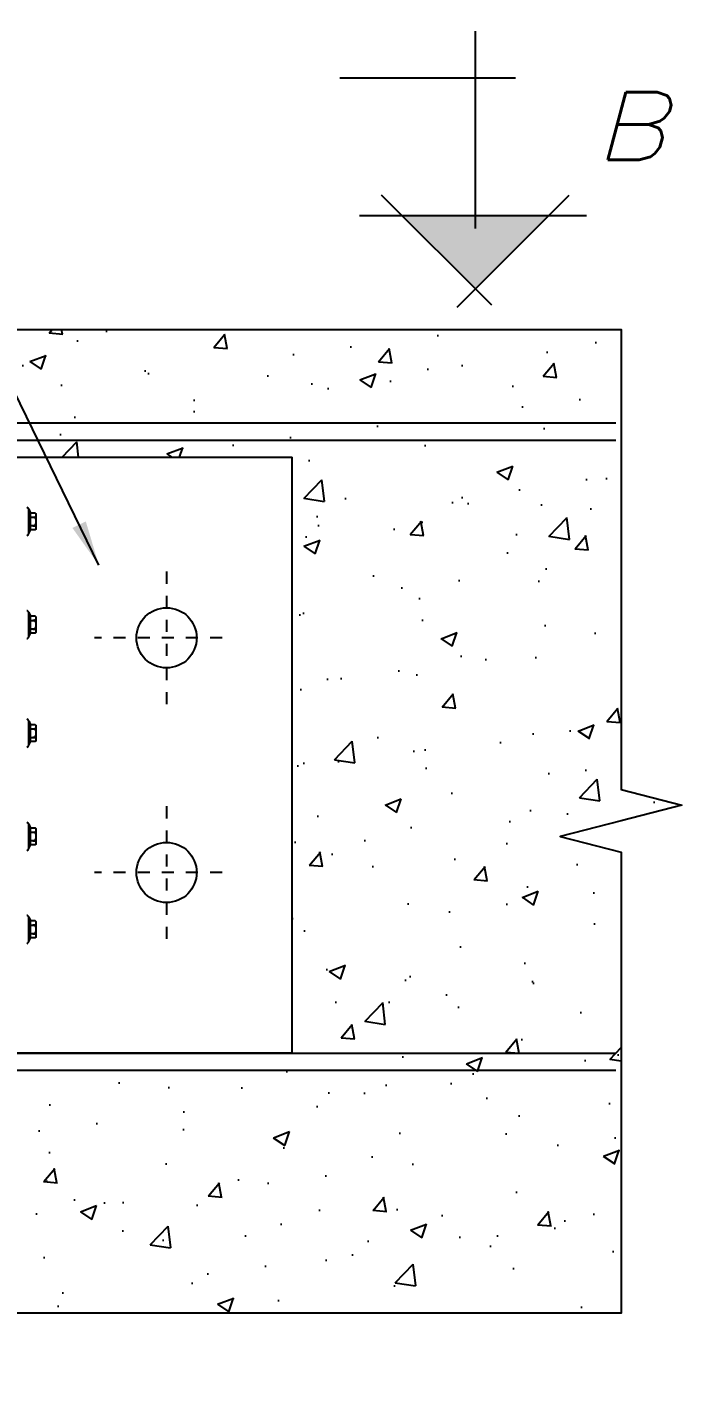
# Model space of a CAD drawing. Header units: millimetres. Extents: x 16 to 499, y 22 to 82.
# Drawn here: x 224.34 to 229.78, y 60.51 to 71.69 of the extents above; entities that cross this region are included whole.
import ezdxf

# ---------------------------------------------------------------- set-up
doc = ezdxf.new("R2010")
doc.units = ezdxf.units.MM
doc.linetypes.add('HIDDEN', pattern=[0.375, 0.25, -0.125])
for name, color, linetype in [('1', 1, 'HIDDEN'), ('3', 3, 'Continuous'), ('9', 9, 'Continuous'), ('COTA', 3, 'Continuous'), ('DETALLES', 7, 'Continuous'), ('TEXTO-DETALLES', 7, 'Continuous')]:
    doc.layers.add(name, color=color, linetype=linetype)
doc.styles.add('ROMANS', font='romans.shx', dxfattribs={"width": 0.9})
doc.dimstyles.new('50', dxfattribs={"dimscale": 50, "dimtxt": 2, "dimasz": 2, "dimexe": 1, "dimexo": 1, "dimgap": 0.5, "dimtad": 1, "dimdec": 0, "dimzin": 1, "dimdsep": 46, "dimtxsty": 'ROMANS', "dimcen": 0.5, "dimdle": 1, "dimclrd": 1, "dimclre": 1, "dimclrt": 7, "dimadec": 0, "dimazin": 0, "dimtfac": 1, "dimtdec": 0, "dimtmove": 2, "dimatfit": 3, "dimfxl": 1, "dimtolj": 1, "dimtzin": 1, "dimarcsym": 0})

# ---------------------------------------------------------------- blocks, each defined once
blk = doc.blocks.new('DETALLE CERCHA CON CANAL AA. LL.')
at = {"layer": '3'}
h = blk.add_hatch(dxfattribs=at)
h.set_pattern_fill('AR-CONC', color=256, scale=2, style=0)
h.set_pattern_definition([(50, (52584.83, 122087.6), (364.3693, -31.8782), [38.1, -419.1]), (355, (52584.83, 122087.6), (-70.4857, 382.1133), [30.48, -335.28]), (100.451, (52615.2, 122084.95), (293.885, 350.2334), [32.38, -356.18]), (46.1842, (52584.83, 122189.2), (542.158, -84.085), [57.15, -628.65]), (96.6356, (52630, 122182.2), (474.808, 494.851), [48.57, -534.27]), (351.184, (52584.83, 122189.2), (474.809, 494.85), [45.72, -502.92]), (21, (52635.63, 122163.8), (303.2298, -204.531), [38.1, -419.1]), (326, (52635.63, 122163.8), (123.604, 368.376), [30.48, -335.28]), (71.4514, (52660.9, 122146.76), (426.833, 163.8457), [32.38, -356.18]), (37.5, (52584.83, 122087.61), (6.1772, 169.1101), [0, -331.216, 0, -340.36, 0, -336.55]), (7.5, (52584.83, 122087.6), (133.6393, 200.3611), [0, -194.056, 0, -323.596, 0, -128.27]), (327.5, (52471.54, 122087.61), (271.1812, -11.4575), [0, -127, 0, -396.24, 0, -525.78]), (317.5, (52420.74, 122087.6), (296.2584, 50.853), [0, -165.1, 0, -263.144, 0, -373.38])])
h.paths.add_polyline_path([(58399.1, 148079.8), (58399.1, 147061.8), (58533.9, 147027), (58399.1, 146992.3), (58264.4, 146957.5), (58399.1, 146922.8), (58399.1, 145902), (59979.2, 145902), (60013.9, 146036.7), (60048.7, 145902), (60083.4, 145767.2), (60118.2, 145902), (61681, 145902), (61681, 146922.8), (61546.2, 146957.5), (61681, 146992.3), (61815.7, 147027), (61681, 147061.8), (61681, 148079.8), (60118.2, 148079.8), (60083.4, 147945), (60048.7, 148079.8), (60013.9, 148214.5), (59979.2, 148079.8)])
h.paths.add_polyline_path([(59212.9, 147797.3), (59872.9, 147797.3), (59872.9, 147826.7), (59981.4, 147826.7), (59981.4, 147835.2), (60281.4, 147835.2), (60281.4, 147797.3), (60952.9, 147797.3), (60952.9, 146477.7), (60272.9, 146477.7), (59981.4, 146477.7), (59212.9, 146477.7)], flags=16)
h.paths.add_polyline_path([(59779.6, 147663.4), (59780.5, 147663.4), (59779.6, 147663.5)], flags=0)
h.paths.add_polyline_path([(59892.4, 147661.7), (59905.3, 147657.8, -0.57673), (59886.8, 147655.5, -0.666117)], flags=0)
h.paths.add_polyline_path([(59844.9, 147439.8), (59850.6, 147418.2), (59850, 147411.6), (59848.8, 147418.2), (59844.4, 147434.7), (59844.9, 147439.8)], flags=0)
h.paths.add_polyline_path([(59853.2, 147439.8), (59858.9, 147418.2), (59858.3, 147411.6), (59857.1, 147418.2), (59852.7, 147434.7), (59853.2, 147439.8)], flags=0)
h.paths.add_polyline_path([(59861.4, 147439.8), (59867.1, 147418.2), (59866.6, 147411.6), (59865.4, 147418.2), (59861, 147434.7), (59861.4, 147439.8)], flags=0)
h.paths.add_polyline_path([(59869.7, 147439.8), (59875.4, 147418.2), (59874.8, 147411.6), (59873.6, 147418.2), (59869.2, 147434.7), (59869.7, 147439.8)], flags=0)
h.paths.add_polyline_path([(59844.9, 147199.6), (59850.6, 147178.1), (59850, 147171.5), (59848.8, 147178.1), (59844.4, 147194.6), (59844.9, 147199.6)], flags=0)
h.paths.add_polyline_path([(59853.2, 147199.6), (59858.9, 147178.1), (59858.3, 147171.5), (59857.1, 147178.1), (59852.7, 147194.6), (59853.2, 147199.6)], flags=0)
h.paths.add_polyline_path([(59861.4, 147199.6), (59867.1, 147178.1), (59866.6, 147171.5), (59865.4, 147178.1), (59861, 147194.6), (59861.4, 147199.6)], flags=0)
h.paths.add_polyline_path([(59869.7, 147199.6), (59875.4, 147178.1), (59874.8, 147171.5), (59873.6, 147178.1), (59869.2, 147194.6), (59869.7, 147199.6)], flags=0)
h.paths.add_polyline_path([(59844.9, 146971), (59850.6, 146949.4), (59850, 146942.8), (59848.8, 146949.4), (59844.4, 146965.9), (59844.9, 146971)], flags=0)
h.paths.add_polyline_path([(59853.2, 146971), (59858.9, 146949.4), (59858.3, 146942.8), (59857.1, 146949.4), (59852.7, 146965.9), (59853.2, 146971)], flags=0)
h.paths.add_polyline_path([(59861.4, 146971), (59867.1, 146949.4), (59866.6, 146942.8), (59865.4, 146949.4), (59861, 146965.9), (59861.4, 146971)], flags=0)
h.paths.add_polyline_path([(59869.7, 146971), (59875.4, 146949.4), (59874.8, 146942.8), (59873.6, 146949.4), (59869.2, 146965.9), (59869.7, 146971)], flags=0)
h.paths.add_polyline_path([(60274.7, 147663.4), (60241.8, 147663.4, -0.174476), (60229.8, 147654.6), (60270.9, 147648.9)], flags=0)
h.paths.add_polyline_path([(60300.9, 147439.8), (60300.9, 147439.8), (60327.4, 147439.8), (60320.4, 147413.1), (60293.8, 147413.1)], flags=0)
h.paths.add_polyline_path([(60327.4, 147199.6), (60320.4, 147173), (60293.8, 147173), (60300.9, 147199.6), (60300.9, 147199.6)], flags=0)
h.paths.add_polyline_path([(60327.4, 146971), (60320.4, 146944.3), (60293.8, 146944.3), (60300.9, 146971), (60300.9, 146971)], flags=0)
h.paths.add_polyline_path([(60317.4, 146765.2), (60317.4, 146765.2), (60317.8, 146760.1), (60316, 146760.1), (60311.7, 146743.6), (60295.1, 146743.6), (60300.9, 146765.2), (60300.9, 146765.2)], flags=0)
at = {"layer": 'DETALLES'}
blk.add_hatch(color=256, dxfattribs=at).paths.add_polyline_path([(61196.2, 148332.2), (61358.4, 148170), (61520.6, 148332.2)])
for p, q in [((60269.9, 147873.1), (61669.5, 147873.1)), ((60269.9, 147835.2), (61669.5, 147835.2)), ((60269.9, 146477.7), (61669.5, 146477.7)), ((60269.9, 146439.8), (61669.5, 146439.8))]:
    blk.add_line(p, q)
at = {"ltscale": 5}
for p, q in [((60281.4, 147797.3), (60952.9, 147797.3)), ((60952.9, 146477.7), (60952.9, 147797.3)), ((60952.9, 146477.7), (60272.9, 146477.7))]:
    blk.add_line(p, q, dxfattribs=at)
for centre in [(60675.1, 147397.3), (60675.1, 146877.7)]:
    blk.add_circle(centre, 66.6)
at = {"layer": '1', "linetype": 'HIDDEN'}
for p, q in [((60675.1, 147543.9), (60675.1, 147250.7)), ((60798, 147397.3), (60515.7, 147397.3)), ((60675.1, 147024.3), (60675.1, 146731.1)), ((60798, 146877.7), (60515.7, 146877.7))]:
    blk.add_line(p, q, dxfattribs=at)
at = {"layer": '3'}
blk.add_lwpolyline([(61681, 146992.3), (61546.2, 146957.5), (61681, 146922.8), (61681, 145902), (60118.2, 145902), (60083.4, 145767.2), (60048.7, 145902), (60013.9, 146036.7), (59979.2, 145902), (58399.1, 145902), (58399.1, 146922.8), (58264.4, 146957.5), (58399.1, 146992.3), (58533.9, 147027), (58399.1, 147061.8), (58399.1, 148079.8), (59979.2, 148079.8), (60013.9, 148214.5), (60048.7, 148079.8), (60083.4, 147945), (60118.2, 148079.8), (61681, 148079.8), (61681, 147061.8), (61815.7, 147027)], close=True, dxfattribs=at)
at = {"layer": '9', "color": 8, "linetype": 'Continuous'}
for p, q in [((60370.3, 147628.3), (60370.3, 147682)), ((60370.3, 147682), (60374.4, 147673.7)), ((60384.4, 147673.7), (60374.4, 147673.7)), ((60374.4, 147636.5), (60374.4, 147673.7)), ((60374.4, 147664.4), (60384.4, 147665.5)), ((60374.4, 147664.4), (60384.5, 147663.7)), ((60374.4, 147645.8), (60384.5, 147646.6)), ((60374.4, 147645.8), (60384.4, 147644.7)), ((60386.9, 147640.7), (60386.9, 147669.5)), ((60370.3, 147628.3), (60374.4, 147636.5)), ((60384.4, 147636.5), (60374.4, 147636.5)), ((60370.3, 147399.6), (60370.3, 147453.3)), ((60370.3, 147453.3), (60374.4, 147445)), ((60384.4, 147445), (60374.4, 147445)), ((60374.4, 147407.9), (60374.4, 147445)), ((60374.4, 147435.7), (60384.4, 147436.9)), ((60374.4, 147435.7), (60384.5, 147435)), ((60386.9, 147412), (60386.9, 147440.8)), ((60370.3, 147399.6), (60374.4, 147407.9)), ((60374.4, 147417.2), (60384.5, 147417.9)), ((60374.4, 147417.2), (60384.4, 147416)), ((60384.4, 147407.9), (60374.4, 147407.9)), ((60370.3, 147159.5), (60370.3, 147213.2)), ((60370.3, 147213.2), (60374.4, 147204.9)), ((60384.4, 147204.9), (60374.4, 147204.9)), ((60374.4, 147167.7), (60374.4, 147204.9)), ((60374.4, 147195.6), (60384.4, 147196.8)), ((60386.9, 147171.9), (60386.9, 147200.7)), ((60370.3, 147159.5), (60374.4, 147167.7)), ((60374.4, 147195.6), (60384.5, 147194.9)), ((60374.4, 147177), (60384.5, 147177.8)), ((60374.4, 147177), (60384.4, 147175.9)), ((60384.4, 147167.7), (60374.4, 147167.7)), ((60370.3, 146984.5), (60374.4, 146976.2)), ((60370.3, 146930.8), (60370.3, 146984.5)), ((60384.4, 146976.2), (60374.4, 146976.2)), ((60374.4, 146939.1), (60374.4, 146976.2)), ((60374.4, 146966.9), (60384.4, 146968.1)), ((60374.4, 146966.9), (60384.5, 146966.2)), ((60386.9, 146943.2), (60386.9, 146972)), ((60370.3, 146930.8), (60374.4, 146939.1)), ((60374.4, 146948.4), (60384.5, 146949.1)), ((60374.4, 146948.4), (60384.4, 146947.2)), ((60384.4, 146939.1), (60374.4, 146939.1)), ((60370.3, 146725), (60370.3, 146778.7)), ((60370.3, 146778.7), (60374.4, 146770.4)), ((60384.4, 146770.4), (60374.4, 146770.4)), ((60374.4, 146733.2), (60374.4, 146770.4)), ((60374.4, 146761.1), (60384.4, 146762.3)), ((60374.4, 146761.1), (60384.5, 146760.4)), ((60386.9, 146737.4), (60386.9, 146766.2)), ((60370.3, 146725), (60374.4, 146733.2)), ((60374.4, 146742.5), (60384.5, 146743.3)), ((60374.4, 146742.5), (60384.4, 146741.4)), ((60384.4, 146733.2), (60374.4, 146733.2))]:
    blk.add_line(p, q, dxfattribs=at)
for centre, radius, start, end in [((60364.2, 147680), 6.42, 17.9302, 72.0698), ((60382.4, 147669.6), 4.58, 296.9149, 63.0851), ((60382.4, 147640.6), 4.58, 296.9149, 63.0851), ((60370.5, 147655.1), 16.4, 328.6179, 31.3821), ((60364.2, 147630.2), 6.42, 287.9302, 342.0698), ((60364.2, 147451.3), 6.42, 17.9302, 72.0698), ((60382.4, 147441), 4.58, 296.9149, 63.0851), ((60370.5, 147426.4), 16.4, 328.6179, 31.3821), ((60382.4, 147411.9), 4.58, 296.9149, 63.0851), ((60364.2, 147401.6), 6.42, 287.9302, 342.0698), ((60364.2, 147211.2), 6.42, 17.9302, 72.0698), ((60382.4, 147200.8), 4.58, 296.9149, 63.0851), ((60382.4, 147171.8), 4.58, 296.9149, 63.0851), ((60370.5, 147186.3), 16.4, 328.6179, 31.3821), ((60364.2, 147161.5), 6.42, 287.9302, 342.0698), ((60364.2, 146982.5), 6.42, 17.9302, 72.0698), ((60382.4, 146972.2), 4.58, 296.9149, 63.0851), ((60370.5, 146957.7), 16.4, 328.6179, 31.3821), ((60364.2, 146932.8), 6.42, 287.9302, 342.0698), ((60382.4, 146943.1), 4.58, 296.9149, 63.0851), ((60364.2, 146776.7), 6.42, 17.9302, 72.0698), ((60382.4, 146766.3), 4.58, 296.9149, 63.0851), ((60370.5, 146751.8), 16.4, 328.6179, 31.3821), ((60364.2, 146727), 6.42, 287.9302, 342.0698), ((60382.4, 146737.3), 4.58, 296.9149, 63.0851)]:
    blk.add_arc(centre, radius, start, end, dxfattribs=at)
at = {"layer": 'DETALLES', "color": 5}
for p, q in [((61357.7, 148740.3), (61357.7, 148303.9)), ((61058.7, 148636.9), (61447.5, 148636.9))]:
    blk.add_line(p, q, dxfattribs=at)
at = {"layer": 'DETALLES'}
for p, q in [((61394.8, 148133.6), (61150.6, 148377.8)), ((61317.9, 148129.5), (61566.2, 148377.8)), ((61102.2, 148332.2), (61604.4, 148332.2))]:
    blk.add_line(p, q, dxfattribs=at)
at = {"layer": 'TEXTO-DETALLES', "style": 'ROMANS', "oblique": 15, "width": 1.2}
blk.add_text('B', height=150, dxfattribs=at).set_placement((61620.4, 148455.4, -726.9))
at = {"layer": 'COTA'}
for points, override in [([(60158, 147806.7), (60311.9, 148818.4), (61506.4, 148818.4)], {"dimgap": 0.5, "dimtad": 0}), ([(60525.5, 147557.9), (60020.1, 148595.3), (59138.5, 148595.3)], {"dimtad": 0})]:
    blk.add_leader(points, dimstyle='50', override=override, dxfattribs=at)

msp = doc.modelspace()

# ---------------------------------------------------------------- block references
at = {"xscale": 0.00375, "yscale": 0.00375, "zscale": 0.00375}
msp.add_blockref('DETALLE CERCHA CON CANAL AA. LL.', (-2.029, -486.118), dxfattribs=at)

doc.saveas('drawing.dxf')
